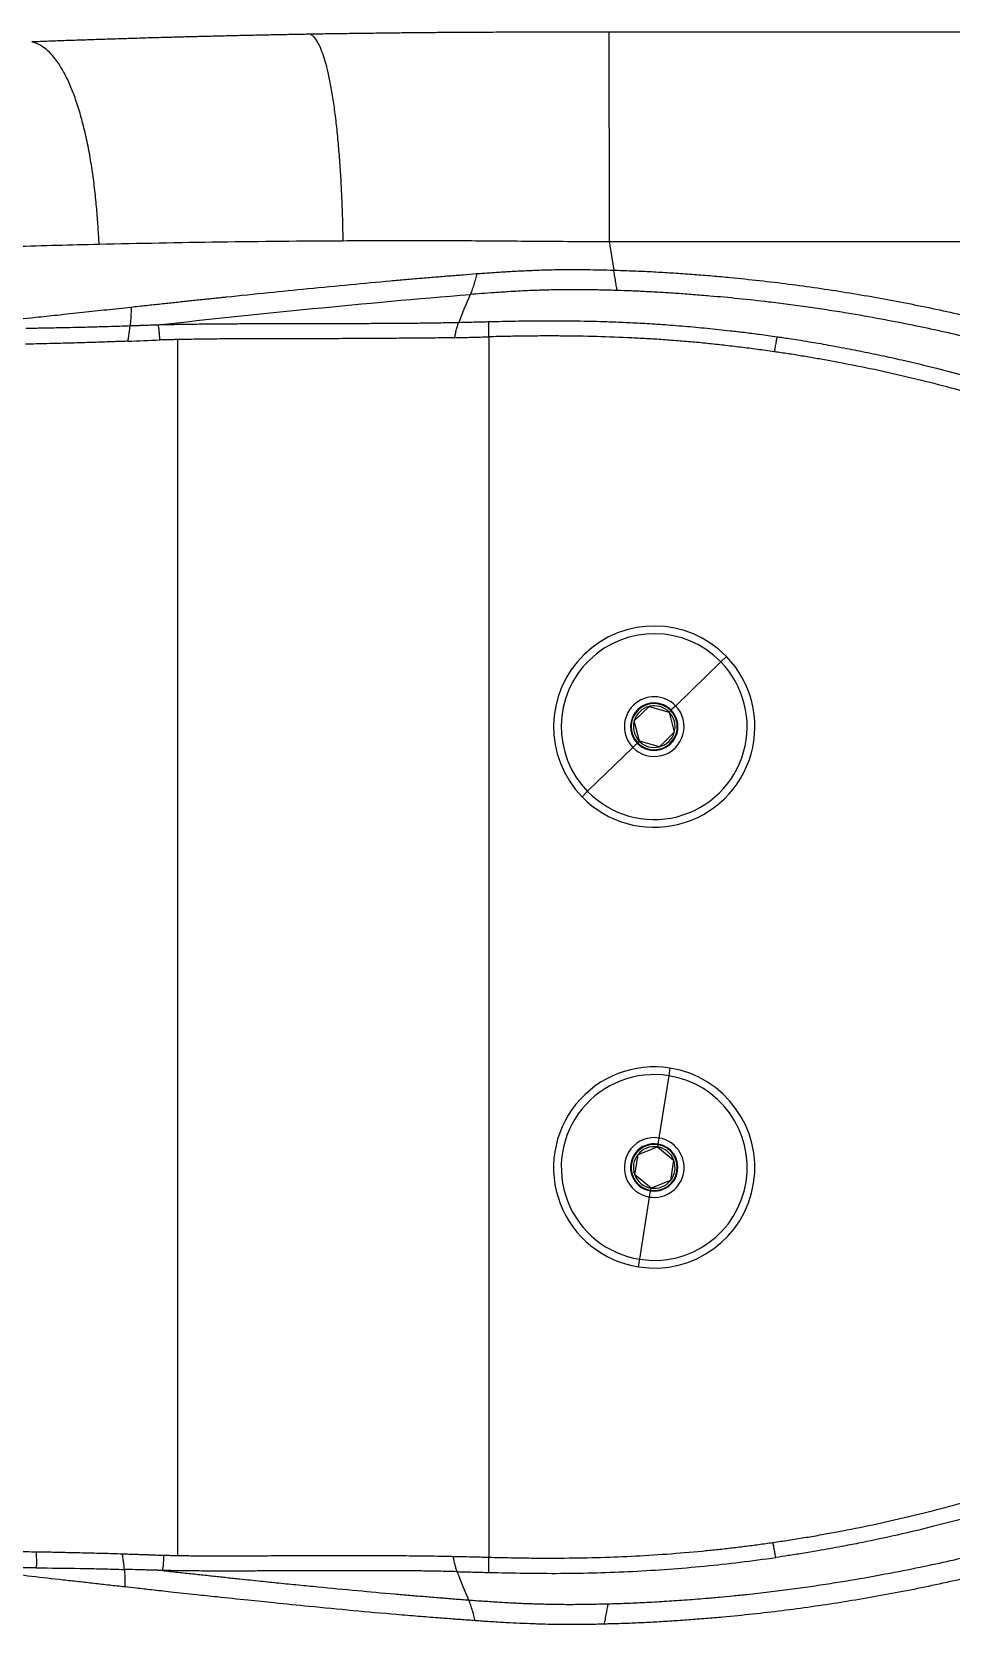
# Model space of a CAD drawing. Extents: x -54 to 18, y -18 to 89.
# Drawn here: x -15.17 to -6.84, y 27.96 to 42.4 of the extents above; entities that cross this region are included whole.
import ezdxf

# ---------------------------------------------------------------- set-up
doc = ezdxf.new("R2010")
doc.units = 0
doc.header["$MEASUREMENT"] = 0
doc.layers.add('GEOMETRY', color=2, linetype='Continuous', lineweight=25)

# ---------------------------------------------------------------- blocks, each defined once
blk = doc.blocks.new('2026 MINI-ASPIRE')
at = {"layer": 'GEOMETRY'}
for p, q in [((7.936, -8.348), (23.966, -8.348)), ((7.937, -10.25), (23.966, -10.25)), ((7.937, -10.25), (7.98, -10.51)), ((6.847, -11.115), (6.847, -22.188)), ((8.952, -14.064), (8.542, -14.462)), ((9.002, -14.015), (8.952, -14.064)), ((8.166, -14.6), (8.301, -14.469)), ((8.301, -14.469), (8.483, -14.52)), ((8.497, -14.506), (8.483, -14.52)), ((8.483, -14.52), (8.529, -14.703)), ((8.502, -14.501), (8.497, -14.506)), ((8.542, -14.462), (8.502, -14.501)), ((8.212, -14.783), (8.166, -14.6)), ((8.529, -14.703), (8.394, -14.834)), ((7.743, -15.239), (8.153, -14.841)), ((8.153, -14.841), (8.193, -14.802)), ((8.193, -14.802), (8.197, -14.797)), ((8.197, -14.797), (8.212, -14.783)), ((8.394, -14.834), (8.212, -14.783)), ((7.693, -15.288), (7.743, -15.239)), ((8.49, -17.749), (8.479, -17.819)), ((8.479, -17.819), (8.39, -18.384)), ((8.201, -18.533), (8.377, -18.465)), ((8.38, -18.445), (8.377, -18.465)), ((8.377, -18.465), (8.523, -18.584)), ((8.381, -18.439), (8.38, -18.445)), ((8.39, -18.384), (8.381, -18.439)), ((8.171, -18.719), (8.201, -18.533)), ((8.523, -18.584), (8.494, -18.77)), ((8.318, -18.838), (8.171, -18.719)), ((8.494, -18.77), (8.318, -18.838)), ((8.216, -19.484), (8.305, -18.92)), ((8.305, -18.92), (8.314, -18.864)), ((8.314, -18.864), (8.315, -18.858)), ((8.315, -18.858), (8.318, -18.838)), ((8.205, -19.554), (8.216, -19.484))]:
    blk.add_line(p, q, dxfattribs=at)
for centre, radius, start, end in [((8.347, -14.652), 0.913, 44.202, 224.202), ((8.347, -14.652), 0.843, 44.202, 224.202), ((8.347, -14.652), 0.913, 224.202, 44.202), ((8.347, -14.652), 0.843, 224.202, 44.202), ((8.347, -14.652), 0.271, 44.202, 224.202), ((8.347, -14.652), 0.215, 44.202, 224.202), ((8.347, -14.652), 0.209, 44.202, 224.202), ((8.347, -14.652), 0.271, 224.202, 44.202), ((8.347, -14.652), 0.189, 104.202, 164.202), ((8.347, -14.652), 0.215, 224.202, 44.202), ((8.347, -14.652), 0.209, 224.202, 44.202), ((8.347, -14.652), 0.189, 44.202, 104.202), ((8.347, -14.652), 0.189, 344.202, 44.202), ((8.347, -14.652), 0.189, 164.202, 224.202), ((8.347, -14.652), 0.189, 284.202, 344.202), ((8.347, -14.652), 0.189, 224.202, 284.202), ((8.347, -18.652), 0.913, 81.0102, 261.0102), ((8.347, -18.652), 0.913, 261.0102, 81.0102), ((8.347, -18.652), 0.843, 81.0102, 261.0102), ((8.347, -18.652), 0.843, 261.0102, 81.0102), ((8.347, -18.652), 0.271, 81.0102, 261.0102), ((8.347, -18.652), 0.215, 81.0102, 261.0102), ((8.347, -18.652), 0.209, 81.0102, 261.0102), ((8.347, -18.652), 0.189, 81.0102, 141.0102), ((8.347, -18.652), 0.271, 261.0102, 81.0102), ((8.347, -18.652), 0.215, 261.0102, 81.0102), ((8.347, -18.652), 0.209, 261.0102, 81.0102), ((8.347, -18.652), 0.189, 21.0102, 81.0102), ((8.347, -18.652), 0.209, 351.0102, 81.0102), ((8.347, -18.652), 0.189, 141.0102, 201.0102), ((8.347, -18.652), 0.189, 321.0102, 21.0102), ((8.347, -18.652), 0.189, 201.0102, 261.0102), ((8.347, -18.652), 0.209, 261.0102, 351.0102), ((8.347, -18.652), 0.189, 261.0102, 321.0102)]:
    blk.add_arc(centre, radius, start, end, dxfattribs=at)
for points, knots in [([(2.702, -8.437), (2.728, -8.436), (2.78, -8.434), (2.857, -8.431), (2.935, -8.428), (3.013, -8.425), (3.091, -8.423), (3.169, -8.42), (3.247, -8.417), (3.325, -8.415), (3.403, -8.412), (3.481, -8.41), (3.56, -8.407), (3.638, -8.405), (3.717, -8.402), (3.796, -8.4), (3.874, -8.398), (3.974, -8.395), (4.094, -8.392), (4.236, -8.388), (4.377, -8.385), (4.519, -8.381), (4.66, -8.378), (4.802, -8.375), (4.944, -8.372), (5.085, -8.37), (5.18, -8.368), (5.227, -8.367)], [0, 0, 0, 0, 0.0313, 0.06259, 0.09387, 0.125142, 0.156405, 0.187661, 0.218911, 0.250155, 0.281395, 0.31263, 0.343862, 0.375092, 0.406319, 0.437546, 0.468773, 0.500001, 0.555828, 0.611576, 0.667251, 0.722856, 0.778396, 0.833876, 0.8893, 0.944673, 1, 1, 1, 1]), ([(5.227, -8.367), (5.254, -8.367), (5.306, -8.366), (5.385, -8.364), (5.464, -8.363), (5.544, -8.362), (5.623, -8.361), (5.702, -8.36), (5.781, -8.359), (5.861, -8.358), (5.94, -8.357), (6.02, -8.356), (6.099, -8.355), (6.179, -8.354), (6.259, -8.354), (6.339, -8.353), (6.419, -8.352), (6.499, -8.352), (6.625, -8.351), (6.8, -8.35), (7.026, -8.349), (7.265, -8.348), (7.569, -8.348), (7.795, -8.348), (7.936, -8.348)], [0, 0, 0, 0, 0.029347, 0.058699, 0.088055, 0.117417, 0.146786, 0.176162, 0.205547, 0.23494, 0.264343, 0.293756, 0.323181, 0.352617, 0.382067, 0.41153, 0.441007, 0.470499, 0.500007, 0.580708, 0.664035, 0.750002, 0.844337, 1, 1, 1, 1]), ([(5.227, -8.367), (5.234, -8.373), (5.242, -8.378), (5.258, -8.393), (5.266, -8.402), (5.283, -8.425), (5.291, -8.439), (5.309, -8.472), (5.318, -8.491), (5.336, -8.537), (5.345, -8.563), (5.363, -8.622), (5.372, -8.655), (5.389, -8.727), (5.397, -8.766), (5.414, -8.851), (5.422, -8.896), (5.437, -8.991), (5.444, -9.041), (5.457, -9.146), (5.464, -9.2), (5.475, -9.311), (5.48, -9.368), (5.49, -9.483), (5.494, -9.541), (5.502, -9.657), (5.505, -9.715), (5.511, -9.829), (5.513, -9.885), (5.517, -9.994), (5.519, -10.047), (5.521, -10.149), (5.522, -10.197), (5.524, -10.243)], [0, 0, 0, 0, 0.0625, 0.0625, 0.125, 0.125, 0.1875, 0.1875, 0.25, 0.25, 0.3125, 0.3125, 0.375, 0.375, 0.4375, 0.4375, 0.5, 0.5, 0.5625, 0.5625, 0.625, 0.625, 0.6875, 0.6875, 0.75, 0.75, 0.8125, 0.8125, 0.875, 0.875, 0.9375, 0.9375, 1, 1, 1, 1]), ([(7.936, -8.348), (7.936, -8.354), (7.936, -8.36), (7.936, -8.375), (7.936, -8.384), (7.936, -8.407), (7.936, -8.421), (7.936, -8.455), (7.936, -8.475), (7.936, -8.521), (7.936, -8.548), (7.936, -8.608), (7.936, -8.641), (7.936, -8.715), (7.936, -8.755), (7.936, -8.841), (7.936, -8.887), (7.936, -8.984), (7.936, -9.035), (7.936, -9.141), (7.937, -9.196), (7.937, -9.308), (7.937, -9.366), (7.937, -9.482), (7.937, -9.541), (7.937, -9.658), (7.937, -9.717), (7.937, -9.832), (7.937, -9.889), (7.937, -9.999), (7.937, -10.053), (7.937, -10.155), (7.937, -10.204), (7.937, -10.25)], [0, 0, 0, 0, 0.0625, 0.0625, 0.125, 0.125, 0.1875, 0.1875, 0.25, 0.25, 0.3125, 0.3125, 0.375, 0.375, 0.4375, 0.4375, 0.5, 0.5, 0.5625, 0.5625, 0.625, 0.625, 0.6875, 0.6875, 0.75, 0.75, 0.8125, 0.8125, 0.875, 0.875, 0.9375, 0.9375, 1, 1, 1, 1]), ([(3.313, -10.274), (3.31, -10.229), (3.307, -10.181), (3.301, -10.081), (3.297, -10.028), (3.288, -9.921), (3.283, -9.865), (3.27, -9.753), (3.263, -9.696), (3.247, -9.582), (3.238, -9.525), (3.218, -9.412), (3.206, -9.356), (3.182, -9.248), (3.169, -9.195), (3.141, -9.092), (3.127, -9.043), (3.096, -8.95), (3.08, -8.906), (3.046, -8.824), (3.029, -8.785), (2.993, -8.715), (2.975, -8.683), (2.939, -8.626), (2.921, -8.601), (2.885, -8.556), (2.866, -8.537), (2.831, -8.505), (2.813, -8.492), (2.779, -8.47), (2.763, -8.462), (2.732, -8.448), (2.716, -8.442), (2.702, -8.437)], [0, 0, 0, 0, 0.0625, 0.0625, 0.125, 0.125, 0.1875, 0.1875, 0.25, 0.25, 0.3125, 0.3125, 0.375, 0.375, 0.4375, 0.4375, 0.5, 0.5, 0.5625, 0.5625, 0.625, 0.625, 0.6875, 0.6875, 0.75, 0.75, 0.8125, 0.8125, 0.875, 0.875, 0.9375, 0.9375, 1, 1, 1, 1]), ([(3.313, -10.274), (3.673, -10.266), (4.039, -10.259), (4.776, -10.248), (5.149, -10.245), (5.524, -10.243)], [0, 0, 0, 0, 0.5, 0.5, 1, 1, 1, 1]), ([(5.524, -10.243), (5.723, -10.242), (5.923, -10.241), (6.324, -10.242), (6.525, -10.242), (6.928, -10.244), (7.129, -10.246), (7.432, -10.248), (7.533, -10.249), (7.735, -10.25), (7.835, -10.25), (7.936, -10.25)], [0, 0, 0, 0, 0.25, 0.25, 0.5, 0.5, 0.75, 0.75, 0.875, 0.875, 1, 1, 1, 1]), ([(0.373, -10.384), (0.49, -10.377), (0.607, -10.371), (0.843, -10.359), (0.961, -10.353), (1.199, -10.343), (1.319, -10.338), (1.561, -10.328), (1.683, -10.323), (2.051, -10.31), (2.299, -10.302), (2.802, -10.287), (3.056, -10.28), (3.313, -10.274)], [0, 0, 0, 0, 0.125, 0.125, 0.25, 0.25, 0.375, 0.375, 0.5, 0.5, 0.75, 0.75, 1, 1, 1, 1]), ([(3.602, -10.845), (3.626, -10.842), (3.672, -10.837), (3.74, -10.83), (3.807, -10.823), (3.872, -10.816), (3.935, -10.809), (3.997, -10.803), (4.056, -10.796), (4.114, -10.79), (4.17, -10.784), (4.224, -10.778), (4.276, -10.773), (4.326, -10.768), (4.374, -10.763), (4.421, -10.758), (4.578, -10.741), (4.839, -10.714), (5.215, -10.677), (5.584, -10.641), (5.88, -10.614), (6.093, -10.595), (6.227, -10.583), (6.359, -10.572), (6.487, -10.562), (6.613, -10.552), (6.695, -10.546), (6.736, -10.542)], [0, 0, 0, 0, 0.023022, 0.04545, 0.067279, 0.088501, 0.109111, 0.129103, 0.148474, 0.167219, 0.185337, 0.202824, 0.219679, 0.235901, 0.251488, 0.266439, 0.280756, 0.404003, 0.517658, 0.640373, 0.755219, 0.798572, 0.840923, 0.882255, 0.922553, 0.961804, 1, 1, 1, 1]), ([(6.736, -10.542), (6.735, -10.549), (6.733, -10.556), (6.729, -10.572), (6.727, -10.581), (6.721, -10.607), (6.715, -10.627), (6.704, -10.664), (6.698, -10.681), (6.69, -10.703), (6.687, -10.71), (6.682, -10.722), (6.68, -10.727), (6.678, -10.731)], [0, 0, 0, 0, 0.125, 0.125, 0.25, 0.25, 0.5, 0.5, 0.75, 0.75, 0.875, 0.875, 1, 1, 1, 1]), ([(6.736, -10.542), (6.757, -10.541), (6.798, -10.538), (6.858, -10.534), (6.916, -10.53), (6.971, -10.526), (7.054, -10.521), (7.165, -10.515), (7.311, -10.509), (7.462, -10.505), (7.606, -10.504), (7.738, -10.505), (7.858, -10.507), (7.939, -10.509), (7.98, -10.51)], [0, 0, 0, 0, 0.050785, 0.099343, 0.145717, 0.189951, 0.232089, 0.346278, 0.45794, 0.583896, 0.710684, 0.805117, 0.901763, 1, 1, 1, 1]), ([(7.98, -10.51), (8.007, -10.511), (8.06, -10.513), (8.141, -10.516), (8.221, -10.519), (8.302, -10.523), (8.383, -10.527), (8.464, -10.532), (8.546, -10.537), (8.627, -10.543), (8.709, -10.549), (8.791, -10.555), (8.873, -10.562), (8.955, -10.569), (9.187, -10.591), (9.565, -10.633), (10.089, -10.709), (10.61, -10.802), (11.042, -10.893), (11.386, -10.975), (11.612, -11.032), (11.811, -11.085), (11.981, -11.131), (12.096, -11.164), (12.155, -11.18)], [0, 0, 0, 0, 0.018932, 0.037911, 0.056938, 0.076014, 0.095139, 0.114314, 0.133538, 0.152814, 0.17214, 0.191518, 0.210948, 0.23043, 0.249966, 0.375339, 0.499989, 0.624509, 0.749985, 0.811767, 0.874988, 0.915212, 0.956882, 1, 1, 1, 1]), ([(8.01, -10.695), (8.01, -10.691), (8.009, -10.686), (8.007, -10.674), (8.006, -10.668), (8.002, -10.647), (8, -10.63), (7.994, -10.593), (7.991, -10.574), (7.986, -10.548), (7.985, -10.539), (7.982, -10.524), (7.981, -10.516), (7.98, -10.51)], [0, 0, 0, 0, 0.125, 0.125, 0.25, 0.25, 0.5, 0.5, 0.75, 0.75, 0.875, 0.875, 1, 1, 1, 1]), ([(8.01, -10.695), (7.99, -10.694), (7.947, -10.693), (7.883, -10.691), (7.817, -10.69), (7.75, -10.689), (7.676, -10.688), (7.604, -10.688), (7.502, -10.689), (7.397, -10.69), (7.286, -10.694), (7.199, -10.697), (7.112, -10.702), (7.011, -10.707), (6.9, -10.715), (6.785, -10.723), (6.712, -10.729), (6.678, -10.731)], [0, 0, 0, 0, 0.046698, 0.094808, 0.144262, 0.194985, 0.246896, 0.310327, 0.357149, 0.476479, 0.544598, 0.608451, 0.671725, 0.740545, 0.835862, 0.922173, 1, 1, 1, 1]), ([(3.848, -11.006), (4.308, -10.956), (4.776, -10.906), (5.72, -10.813), (6.198, -10.769), (6.678, -10.731)], [0, 0, 0, 0, 0.5, 0.5, 1, 1, 1, 1]), ([(12.091, -11.357), (12.057, -11.348), (11.989, -11.328), (11.885, -11.299), (11.779, -11.27), (11.633, -11.231), (11.444, -11.182), (11.118, -11.102), (10.771, -11.025), (10.398, -10.953), (10.138, -10.907), (9.917, -10.872), (9.77, -10.85), (9.652, -10.834), (9.532, -10.818), (9.352, -10.795), (9.116, -10.769), (8.888, -10.748), (8.703, -10.733), (8.556, -10.722), (8.413, -10.713), (8.275, -10.706), (8.141, -10.699), (8.053, -10.696), (8.01, -10.695)], [0, 0, 0, 0, 0.02544, 0.051518, 0.078122, 0.105137, 0.160399, 0.219863, 0.347542, 0.418207, 0.49458, 0.53874, 0.579996, 0.602287, 0.624608, 0.667708, 0.733793, 0.796421, 0.833038, 0.868637, 0.90317, 0.936596, 0.968881, 1, 1, 1, 1]), ([(1.691, -11.048), (1.709, -11.046), (1.744, -11.042), (1.799, -11.037), (1.854, -11.031), (1.974, -11.018), (2.166, -10.998), (2.441, -10.969), (2.699, -10.942), (2.944, -10.916), (3.122, -10.897), (3.273, -10.88), (3.382, -10.869), (3.491, -10.857), (3.565, -10.849), (3.602, -10.845)], [0, 0, 0, 0, 0.0284526, 0.0577018, 0.0877564, 0.1186248, 0.2500422, 0.3953503, 0.554777, 0.655556, 0.7761355, 0.831587, 0.8872407, 0.9432942, 1, 1, 1, 1]), ([(3.602, -10.845), (3.602, -10.856), (3.602, -10.869), (3.602, -10.898), (3.601, -10.914), (3.6, -10.945), (3.599, -10.961), (3.596, -10.99), (3.595, -11.003), (3.594, -11.014)], [0, 0, 0, 0, 0.25, 0.25, 0.5, 0.5, 0.75, 0.75, 1, 1, 1, 1]), ([(6.574, -10.984), (6.601, -10.983), (6.652, -10.982), (6.725, -10.98), (6.789, -10.979), (6.829, -10.978), (6.848, -10.977)], [0, 0, 0, 0, 0.295672, 0.563354, 0.799199, 1, 1, 1, 1]), ([(6.848, -10.977), (6.888, -10.976), (6.968, -10.974), (7.088, -10.972), (7.207, -10.97), (7.377, -10.969), (7.607, -10.969), (7.854, -10.975), (8.067, -10.983), (8.241, -10.991), (8.427, -11.003), (8.623, -11.018), (8.828, -11.037), (9.008, -11.056), (9.167, -11.075), (9.308, -11.093), (9.407, -11.107), (9.46, -11.114)], [0, 0, 0, 0, 0.046178, 0.092112, 0.13749, 0.182029, 0.2871, 0.400651, 0.464836, 0.531311, 0.600517, 0.678339, 0.756297, 0.836827, 0.885133, 0.939556, 1, 1, 1, 1]), ([(6.848, -11.115), (6.848, -11.106), (6.848, -11.094), (6.848, -11.067), (6.848, -11.053), (6.848, -11.026), (6.848, -11.013), (6.848, -10.992), (6.848, -10.984), (6.848, -10.977)], [0, 0, 0, 0, 0.25, 0.25, 0.5, 0.5, 0.75, 0.75, 1, 1, 1, 1]), ([(2.649, -11.037), (2.668, -11.036), (2.706, -11.036), (2.766, -11.035), (2.833, -11.034), (2.928, -11.032), (3.041, -11.03), (3.176, -11.027), (3.301, -11.023), (3.417, -11.02), (3.512, -11.017), (3.569, -11.015), (3.594, -11.014)], [0, 0, 0, 0, 0.058539, 0.12347, 0.194765, 0.272398, 0.425839, 0.556544, 0.700157, 0.821862, 0.921787, 1, 1, 1, 1]), ([(3.575, -11.155), (3.576, -11.146), (3.578, -11.134), (3.582, -11.108), (3.585, -11.093), (3.588, -11.065), (3.59, -11.052), (3.592, -11.036), (3.592, -11.031), (3.593, -11.021), (3.594, -11.017), (3.594, -11.014)], [0, 0, 0, 0, 0.25, 0.25, 0.5, 0.5, 0.75, 0.75, 0.875, 0.875, 1, 1, 1, 1]), ([(3.594, -11.014), (3.61, -11.013), (3.64, -11.012), (3.685, -11.011), (3.736, -11.009), (3.79, -11.007), (3.83, -11.006), (3.848, -11.006)], [0, 0, 0, 0, 0.182977, 0.359353, 0.529158, 0.788826, 1, 1, 1, 1]), ([(3.848, -11.006), (3.863, -11.005), (3.894, -11.004), (3.943, -11.003), (3.995, -11.002), (4.052, -11.001), (4.139, -11), (4.256, -10.998), (4.401, -10.997), (4.554, -10.996), (4.731, -10.995), (4.897, -10.995), (5.046, -10.994), (5.193, -10.994), (5.354, -10.994), (5.503, -10.994), (5.639, -10.993), (5.783, -10.993), (5.96, -10.992), (6.126, -10.991), (6.282, -10.989), (6.428, -10.987), (6.527, -10.985), (6.574, -10.984)], [0, 0, 0, 0, 0.016603, 0.034688, 0.054261, 0.075326, 0.097891, 0.151026, 0.205311, 0.25911, 0.319869, 0.400585, 0.442473, 0.482919, 0.562101, 0.619699, 0.646032, 0.711383, 0.777004, 0.840364, 0.892485, 0.948221, 1, 1, 1, 1]), ([(3.862, -11.144), (3.862, -11.135), (3.862, -11.123), (3.861, -11.097), (3.86, -11.083), (3.857, -11.056), (3.855, -11.043), (3.852, -11.021), (3.85, -11.012), (3.848, -11.006)], [0, 0, 0, 0, 0.25, 0.25, 0.5, 0.5, 0.75, 0.75, 1, 1, 1, 1]), ([(6.538, -11.123), (6.513, -11.123), (6.461, -11.124), (6.382, -11.126), (6.3, -11.127), (6.214, -11.128), (6.125, -11.128), (6.032, -11.129), (5.9, -11.13), (5.728, -11.131), (5.516, -11.132), (5.267, -11.133), (4.959, -11.133), (4.694, -11.134), (4.501, -11.134), (4.403, -11.135), (4.301, -11.136), (4.201, -11.137), (4.11, -11.139), (4.053, -11.14), (4.026, -11.14)], [0, 0, 0, 0, 0.02996, 0.061227, 0.093823, 0.127771, 0.16309, 0.1998, 0.237919, 0.320105, 0.40437, 0.49064, 0.616053, 0.771454, 0.808229, 0.847285, 0.889506, 0.930728, 0.967834, 1, 1, 1, 1]), ([(6.538, -11.123), (6.539, -11.113), (6.542, -11.101), (6.547, -11.075), (6.55, -11.061), (6.557, -11.033), (6.561, -11.02), (6.568, -10.999), (6.571, -10.991), (6.574, -10.984)], [0, 0, 0, 0, 0.25, 0.25, 0.5, 0.5, 0.75, 0.75, 1, 1, 1, 1]), ([(6.538, -11.123), (6.589, -11.122), (6.641, -11.12), (6.744, -11.118), (6.796, -11.116), (6.848, -11.115)], [0, 0, 0, 0, 0.5, 0.5, 1, 1, 1, 1]), ([(9.436, -11.251), (9.41, -11.247), (9.36, -11.24), (9.283, -11.229), (9.207, -11.219), (9.131, -11.21), (9.055, -11.201), (8.979, -11.192), (8.903, -11.184), (8.827, -11.176), (8.751, -11.168), (8.675, -11.161), (8.599, -11.155), (8.523, -11.149), (8.447, -11.143), (8.372, -11.138), (8.296, -11.133), (8.22, -11.129), (8.064, -11.121), (7.822, -11.112), (7.557, -11.108), (7.345, -11.107), (7.187, -11.109), (7.02, -11.111), (6.906, -11.114), (6.848, -11.115)], [0, 0, 0, 0, 0.029706, 0.05937, 0.088995, 0.118579, 0.148125, 0.177634, 0.207106, 0.236542, 0.265943, 0.29531, 0.324644, 0.353945, 0.383216, 0.412456, 0.441667, 0.47085, 0.500005, 0.622995, 0.749994, 0.807237, 0.867984, 0.932237, 1, 1, 1, 1]), ([(9.46, -11.114), (9.459, -11.121), (9.457, -11.129), (9.453, -11.15), (9.451, -11.163), (9.446, -11.19), (9.444, -11.204), (9.439, -11.23), (9.437, -11.241), (9.436, -11.251)], [0, 0, 0, 0, 0.25, 0.25, 0.5, 0.5, 0.75, 0.75, 1, 1, 1, 1]), ([(9.46, -11.114), (9.476, -11.117), (9.513, -11.122), (9.577, -11.132), (9.659, -11.144), (9.746, -11.158), (9.868, -11.179), (9.988, -11.201), (10.114, -11.224), (10.243, -11.25), (10.403, -11.283), (10.635, -11.334), (10.893, -11.396), (11.18, -11.472), (11.414, -11.54), (11.616, -11.601), (11.788, -11.654), (11.906, -11.692), (11.966, -11.711)], [0, 0, 0, 0, 0.018851, 0.044022, 0.075471, 0.115006, 0.146899, 0.218897, 0.257196, 0.295196, 0.372564, 0.446216, 0.571745, 0.68093, 0.791087, 0.855799, 0.926163, 1, 1, 1, 1]), ([(3.575, -11.155), (3.555, -11.156), (3.515, -11.157), (3.45, -11.16), (3.38, -11.162), (3.303, -11.165), (3.221, -11.167), (3.131, -11.17), (3.036, -11.173), (2.937, -11.175), (2.84, -11.178), (2.742, -11.18), (2.677, -11.182), (2.645, -11.182)], [0, 0, 0, 0, 0.061702, 0.130117, 0.205231, 0.287019, 0.375449, 0.47048, 0.576461, 0.682443, 0.788386, 0.894252, 1, 1, 1, 1]), ([(4.026, -11.14), (4.009, -11.141), (3.977, -11.141), (3.933, -11.142), (3.895, -11.143), (3.873, -11.144), (3.862, -11.144)], [0, 0, 0, 0, 0.312373, 0.583215, 0.812443, 1, 1, 1, 1]), ([(4.026, -22.172), (4.026, -21.253), (4.026, -20.334), (4.026, -18.955), (4.026, -18.495), (4.026, -17.576), (4.026, -17.116), (4.026, -16.197), (4.026, -15.737), (4.026, -14.817), (4.026, -14.358), (4.026, -12.979), (4.026, -12.06), (4.026, -11.14)], [0, 0, 0, 0, 0.25, 0.25, 0.375, 0.375, 0.5, 0.5, 0.625, 0.625, 0.75, 0.75, 1, 1, 1, 1]), ([(11.923, -11.845), (11.891, -11.835), (11.827, -11.814), (11.732, -11.784), (11.641, -11.756), (11.554, -11.729), (11.47, -11.703), (11.39, -11.679), (11.234, -11.633), (11.003, -11.569), (10.693, -11.491), (10.382, -11.42), (10.13, -11.369), (9.94, -11.333), (9.814, -11.311), (9.687, -11.289), (9.562, -11.269), (9.478, -11.257), (9.436, -11.251)], [0, 0, 0, 0, 0.0401, 0.078737, 0.115912, 0.151626, 0.185878, 0.21867, 0.250003, 0.376072, 0.499992, 0.624295, 0.750005, 0.800465, 0.850691, 0.900686, 0.950454, 1, 1, 1, 1]), ([(9.424, -22.054), (9.448, -22.05), (9.495, -22.044), (9.566, -22.033), (9.636, -22.022), (9.707, -22.01), (9.777, -21.999), (9.847, -21.986), (9.916, -21.974), (9.986, -21.961), (10.136, -21.933), (10.368, -21.886), (10.679, -21.815), (10.988, -21.736), (11.244, -21.665), (11.45, -21.605), (11.601, -21.559), (11.755, -21.511), (11.856, -21.478), (11.908, -21.461)], [0, 0, 0, 0, 0.028051, 0.056032, 0.083945, 0.111788, 0.139565, 0.167274, 0.194917, 0.222495, 0.250008, 0.375032, 0.500002, 0.623456, 0.749992, 0.811504, 0.874996, 0.935644, 1, 1, 1, 1]), ([(11.952, -21.595), (11.918, -21.606), (11.849, -21.628), (11.747, -21.661), (11.645, -21.693), (11.543, -21.724), (11.382, -21.772), (11.159, -21.836), (10.846, -21.918), (10.526, -21.994), (10.25, -22.052), (10.026, -22.095), (9.856, -22.126), (9.694, -22.153), (9.566, -22.173), (9.487, -22.185), (9.45, -22.19)], [0, 0, 0, 0, 0.041551, 0.083345, 0.125093, 0.166512, 0.207337, 0.321059, 0.437028, 0.584239, 0.704092, 0.765015, 0.850018, 0.906229, 0.956276, 1, 1, 1, 1]), ([(7.93, -22.61), (7.956, -22.609), (8.01, -22.608), (8.092, -22.605), (8.175, -22.602), (8.261, -22.598), (8.349, -22.593), (8.438, -22.588), (8.529, -22.582), (8.622, -22.576), (8.717, -22.569), (8.822, -22.56), (8.937, -22.55), (9.062, -22.538), (9.212, -22.523), (9.385, -22.503), (9.577, -22.479), (9.764, -22.453), (9.944, -22.426), (10.185, -22.387), (10.469, -22.336), (10.786, -22.273), (11.055, -22.214), (11.292, -22.158), (11.506, -22.104), (11.705, -22.052), (11.893, -22.001), (12.015, -21.966), (12.076, -21.949)], [0, 0, 0, 0, 0.018947, 0.03837, 0.058262, 0.07862, 0.099436, 0.120702, 0.142409, 0.164547, 0.187104, 0.210066, 0.240057, 0.268808, 0.2998, 0.34734, 0.393307, 0.437438, 0.481518, 0.523146, 0.611832, 0.687108, 0.752914, 0.808437, 0.860661, 0.909999, 0.954797, 1, 1, 1, 1]), ([(6.847, -22.188), (6.881, -22.189), (6.947, -22.19), (7.045, -22.192), (7.14, -22.194), (7.232, -22.195), (7.322, -22.196), (7.408, -22.196), (7.575, -22.195), (7.818, -22.192), (8.141, -22.18), (8.461, -22.16), (8.719, -22.138), (8.911, -22.119), (9.039, -22.104), (9.167, -22.089), (9.295, -22.072), (9.381, -22.06), (9.424, -22.054)], [0, 0, 0, 0, 0.03891, 0.076753, 0.113532, 0.149245, 0.183895, 0.217481, 0.250005, 0.376881, 0.499996, 0.625125, 0.749991, 0.79959, 0.849387, 0.899384, 0.949587, 1, 1, 1, 1]), ([(9.45, -22.19), (9.448, -22.184), (9.447, -22.175), (9.443, -22.154), (9.44, -22.142), (9.435, -22.115), (9.433, -22.101), (9.428, -22.075), (9.426, -22.063), (9.424, -22.054)], [0, 0, 0, 0, 0.25, 0.25, 0.5, 0.5, 0.75, 0.75, 1, 1, 1, 1]), ([(1.924, -22.128), (1.94, -22.128), (1.977, -22.129), (2.041, -22.129), (2.121, -22.13), (2.217, -22.131), (2.327, -22.133), (2.442, -22.134), (2.552, -22.136), (2.651, -22.137), (2.712, -22.138), (2.741, -22.138)], [0, 0, 0, 0, 0.060245, 0.139554, 0.238153, 0.356307, 0.494309, 0.643579, 0.777805, 0.896691, 1, 1, 1, 1]), ([(2.741, -22.138), (2.759, -22.139), (2.795, -22.139), (2.851, -22.14), (2.906, -22.141), (2.963, -22.142), (3.02, -22.144), (3.078, -22.145), (3.152, -22.147), (3.24, -22.149), (3.341, -22.151), (3.435, -22.154), (3.495, -22.156), (3.524, -22.157)], [0, 0, 0, 0, 0.070498, 0.141679, 0.213539, 0.286077, 0.359289, 0.433172, 0.507722, 0.643548, 0.770929, 0.889772, 1, 1, 1, 1]), ([(2.741, -22.138), (2.741, -22.147), (2.742, -22.159), (2.743, -22.184), (2.743, -22.199), (2.744, -22.227), (2.744, -22.241), (2.743, -22.265), (2.743, -22.276), (2.743, -22.284)], [0, 0, 0, 0, 0.25, 0.25, 0.5, 0.5, 0.75, 0.75, 1, 1, 1, 1]), ([(3.524, -22.157), (3.544, -22.157), (3.583, -22.159), (3.638, -22.161), (3.689, -22.162), (3.734, -22.164), (3.775, -22.165), (3.81, -22.167), (3.84, -22.168), (3.865, -22.168), (3.884, -22.169), (3.896, -22.169), (3.901, -22.17)], [0, 0, 0, 0, 0.161336, 0.309127, 0.443327, 0.563901, 0.670821, 0.764065, 0.843616, 0.90946, 0.961591, 1, 1, 1, 1]), ([(3.542, -22.299), (3.541, -22.291), (3.54, -22.282), (3.538, -22.259), (3.537, -22.246), (3.533, -22.219), (3.531, -22.204), (3.527, -22.178), (3.526, -22.166), (3.524, -22.157)], [0, 0, 0, 0, 0.25, 0.25, 0.5, 0.5, 0.75, 0.75, 1, 1, 1, 1]), ([(3.888, -22.308), (3.889, -22.302), (3.891, -22.293), (3.894, -22.271), (3.896, -22.258), (3.898, -22.231), (3.899, -22.217), (3.9, -22.191), (3.9, -22.179), (3.901, -22.17)], [0, 0, 0, 0, 0.25, 0.25, 0.5, 0.5, 0.75, 0.75, 1, 1, 1, 1]), ([(3.901, -22.17), (3.921, -22.17), (3.963, -22.171), (4.005, -22.172), (4.026, -22.172)], [0, 0, 0, 0, 0.488509, 1, 1, 1, 1]), ([(4.026, -22.172), (4.045, -22.173), (4.083, -22.173), (4.141, -22.174), (4.201, -22.174), (4.263, -22.175), (4.327, -22.175), (4.432, -22.175), (4.584, -22.175), (4.791, -22.174), (5.054, -22.173), (5.38, -22.172), (5.697, -22.172), (5.931, -22.172), (6.073, -22.173), (6.203, -22.175), (6.336, -22.176), (6.448, -22.178), (6.503, -22.179), (6.522, -22.18)], [0, 0, 0, 0, 0.022666, 0.046145, 0.070432, 0.095526, 0.121422, 0.148116, 0.222059, 0.30552, 0.398269, 0.537567, 0.697019, 0.777552, 0.817902, 0.866766, 0.933437, 0.977662, 1, 1, 1, 1]), ([(6.522, -22.18), (6.555, -22.18), (6.62, -22.182), (6.709, -22.184), (6.785, -22.186), (6.828, -22.188), (6.847, -22.188)], [0, 0, 0, 0, 0.302508, 0.601875, 0.81862, 1, 1, 1, 1]), ([(6.522, -22.18), (6.524, -22.189), (6.526, -22.201), (6.531, -22.228), (6.534, -22.242), (6.542, -22.269), (6.545, -22.282), (6.552, -22.303), (6.555, -22.312), (6.558, -22.319)], [0, 0, 0, 0, 0.25, 0.25, 0.5, 0.5, 0.75, 0.75, 1, 1, 1, 1]), ([(6.847, -22.326), (6.847, -22.319), (6.847, -22.311), (6.847, -22.29), (6.847, -22.277), (6.847, -22.25), (6.847, -22.236), (6.847, -22.209), (6.847, -22.198), (6.847, -22.188)], [0, 0, 0, 0, 0.25, 0.25, 0.5, 0.5, 0.75, 0.75, 1, 1, 1, 1]), ([(6.847, -22.326), (7.065, -22.331), (7.282, -22.335), (7.717, -22.333), (7.934, -22.327), (8.369, -22.305), (8.586, -22.289), (9.019, -22.247), (9.234, -22.221), (9.45, -22.19)], [0, 0, 0, 0, 0.25, 0.25, 0.5, 0.5, 0.75, 0.75, 1, 1, 1, 1]), ([(12.14, -22.126), (12.109, -22.135), (12.048, -22.152), (11.957, -22.177), (11.867, -22.202), (11.778, -22.226), (11.69, -22.249), (11.602, -22.272), (11.516, -22.294), (11.43, -22.316), (11.346, -22.336), (11.262, -22.356), (11.179, -22.376), (10.949, -22.429), (10.57, -22.508), (10.04, -22.601), (9.507, -22.677), (9.098, -22.721), (8.815, -22.745), (8.661, -22.757), (8.506, -22.768), (8.353, -22.777), (8.2, -22.785), (8.048, -22.791), (7.946, -22.793), (7.896, -22.795)], [0, 0, 0, 0, 0.0221811, 0.0441162, 0.0658056, 0.0872497, 0.108449, 0.1294038, 0.1501146, 0.1705817, 0.1908056, 0.2107868, 0.2305257, 0.250023, 0.3754529, 0.5000264, 0.6246213, 0.7500533, 0.7862653, 0.8223035, 0.8581712, 0.8938714, 0.9294075, 0.9647826, 1, 1, 1, 1]), ([(3.546, -22.458), (3.523, -22.455), (3.476, -22.45), (3.406, -22.442), (3.336, -22.434), (3.266, -22.426), (3.196, -22.418), (3.126, -22.41), (3.056, -22.403), (2.914, -22.387), (2.707, -22.363), (2.444, -22.334), (2.209, -22.309), (2.048, -22.291), (1.955, -22.281), (1.93, -22.278), (1.917, -22.277)], [0, 0, 0, 0, 0.042012, 0.084125, 0.126328, 0.168611, 0.210962, 0.25337, 0.295823, 0.338311, 0.513097, 0.673983, 0.824855, 0.952292, 0.976157, 1, 1, 1, 1]), ([(2.743, -22.284), (2.725, -22.284), (2.689, -22.284), (2.635, -22.283), (2.582, -22.283), (2.53, -22.282), (2.479, -22.282), (2.429, -22.282), (2.38, -22.281), (2.333, -22.281), (2.262, -22.28), (2.176, -22.28), (2.077, -22.279), (1.993, -22.278), (1.94, -22.277), (1.917, -22.277)], [0, 0, 0, 0, 0.065222, 0.129407, 0.192552, 0.254656, 0.315716, 0.375726, 0.434683, 0.492581, 0.549415, 0.690465, 0.806582, 0.914499, 1, 1, 1, 1]), ([(2.743, -22.284), (2.874, -22.286), (3.007, -22.287), (3.206, -22.29), (3.273, -22.292), (3.407, -22.295), (3.474, -22.297), (3.542, -22.299)], [0, 0, 0, 0, 0.5, 0.5, 0.75, 0.75, 1, 1, 1, 1]), ([(3.542, -22.299), (3.543, -22.31), (3.543, -22.323), (3.545, -22.35), (3.546, -22.365), (3.546, -22.395), (3.547, -22.409), (3.547, -22.436), (3.546, -22.448), (3.546, -22.458)], [0, 0, 0, 0, 0.25, 0.25, 0.5, 0.5, 0.75, 0.75, 1, 1, 1, 1]), ([(3.888, -22.308), (3.877, -22.308), (3.854, -22.307), (3.816, -22.306), (3.774, -22.305), (3.714, -22.303), (3.636, -22.301), (3.574, -22.299), (3.542, -22.299)], [0, 0, 0, 0, 0.092963, 0.200844, 0.323654, 0.461409, 0.721242, 1, 1, 1, 1]), ([(3.888, -22.308), (3.911, -22.311), (3.958, -22.316), (4.026, -22.324), (4.094, -22.331), (4.16, -22.338), (4.225, -22.345), (4.289, -22.352), (4.351, -22.359), (4.412, -22.365), (4.471, -22.372), (4.529, -22.378), (4.632, -22.389), (4.769, -22.403), (4.947, -22.422), (5.12, -22.439), (5.357, -22.462), (5.647, -22.49), (5.926, -22.515), (6.13, -22.533), (6.268, -22.544), (6.402, -22.555), (6.534, -22.566), (6.621, -22.572), (6.664, -22.576)], [0, 0, 0, 0, 0.025862, 0.051209, 0.076039, 0.10035, 0.12414, 0.147407, 0.170148, 0.192363, 0.214049, 0.235203, 0.255825, 0.325869, 0.385118, 0.449084, 0.512765, 0.641212, 0.761159, 0.811023, 0.85985, 0.907628, 0.954348, 1, 1, 1, 1]), ([(6.558, -22.319), (6.53, -22.318), (6.474, -22.317), (6.389, -22.315), (6.3, -22.314), (6.186, -22.312), (6.039, -22.311), (5.857, -22.31), (5.67, -22.31), (5.469, -22.31), (5.277, -22.311), (5.121, -22.312), (5.014, -22.312), (4.94, -22.312), (4.866, -22.312), (4.758, -22.313), (4.656, -22.313), (4.565, -22.314), (4.489, -22.314), (4.375, -22.314), (4.248, -22.313), (4.134, -22.312), (4.049, -22.311), (3.966, -22.31), (3.913, -22.309), (3.888, -22.308)], [0, 0, 0, 0, 0.030921, 0.062838, 0.095741, 0.129622, 0.190647, 0.259607, 0.333035, 0.400481, 0.48407, 0.547922, 0.575896, 0.603746, 0.631778, 0.65875, 0.724868, 0.746459, 0.761287, 0.810908, 0.874851, 0.90549, 0.939993, 0.971489, 1, 1, 1, 1]), ([(6.558, -22.319), (6.606, -22.32), (6.654, -22.321), (6.751, -22.323), (6.799, -22.325), (6.847, -22.326)], [0, 0, 0, 0, 0.5, 0.5, 1, 1, 1, 1]), ([(6.722, -22.764), (6.7, -22.762), (6.657, -22.759), (6.591, -22.754), (6.524, -22.749), (6.456, -22.744), (6.35, -22.736), (6.201, -22.724), (5.944, -22.703), (5.614, -22.673), (5.244, -22.637), (4.926, -22.606), (4.648, -22.577), (4.412, -22.552), (4.179, -22.527), (3.981, -22.506), (3.8, -22.486), (3.662, -22.47), (3.581, -22.461), (3.546, -22.458)], [0, 0, 0, 0, 0.019794, 0.040063, 0.060813, 0.082046, 0.103766, 0.159122, 0.220108, 0.342693, 0.467528, 0.567203, 0.642851, 0.731561, 0.791313, 0.865928, 0.92165, 0.966333, 1, 1, 1, 1]), ([(6.664, -22.576), (6.687, -22.577), (6.733, -22.581), (6.803, -22.586), (6.872, -22.59), (6.941, -22.595), (7.009, -22.599), (7.077, -22.602), (7.143, -22.606), (7.208, -22.608), (7.299, -22.611), (7.427, -22.614), (7.56, -22.616), (7.674, -22.615), (7.757, -22.614), (7.843, -22.612), (7.901, -22.611), (7.93, -22.61)], [0, 0, 0, 0, 0.055169, 0.110317, 0.165266, 0.219846, 0.273894, 0.327258, 0.379794, 0.431367, 0.481851, 0.595032, 0.733534, 0.797658, 0.862655, 0.932092, 1, 1, 1, 1]), ([(6.722, -22.764), (6.72, -22.757), (6.719, -22.75), (6.715, -22.734), (6.713, -22.726), (6.707, -22.699), (6.701, -22.68), (6.69, -22.643), (6.684, -22.625), (6.676, -22.603), (6.673, -22.597), (6.668, -22.585), (6.666, -22.58), (6.664, -22.576)], [0, 0, 0, 0, 0.125, 0.125, 0.25, 0.25, 0.5, 0.5, 0.75, 0.75, 0.875, 0.875, 1, 1, 1, 1]), ([(7.895, -22.795), (7.896, -22.789), (7.898, -22.781), (7.901, -22.766), (7.902, -22.757), (7.907, -22.731), (7.911, -22.712), (7.917, -22.676), (7.921, -22.658), (7.925, -22.637), (7.926, -22.631), (7.928, -22.62), (7.929, -22.615), (7.93, -22.61)], [0, 0, 0, 0, 0.125, 0.125, 0.25, 0.25, 0.5, 0.5, 0.75, 0.75, 0.875, 0.875, 1, 1, 1, 1]), ([(7.895, -22.795), (7.869, -22.796), (7.788, -22.798), (7.675, -22.8), (7.554, -22.799), (7.455, -22.798), (7.375, -22.797), (7.307, -22.795), (7.231, -22.792), (7.128, -22.788), (7.021, -22.783), (6.93, -22.778), (6.858, -22.773), (6.789, -22.769), (6.744, -22.765), (6.722, -22.764)], [0, 0, 0, 0, 0.067199, 0.205536, 0.289436, 0.375612, 0.457703, 0.495227, 0.548913, 0.652419, 0.758312, 0.822047, 0.88536, 0.942391, 1, 1, 1, 1])]:
    blk.add_open_spline(points, degree=3, knots=knots, dxfattribs=at)
for points in [[(6.678, -10.731), (6.641, -10.815), (6.606, -10.899), (6.574, -10.984)], [(3.575, -11.155), (3.67, -11.152), (3.766, -11.148), (3.862, -11.144)], [(6.558, -22.319), (6.591, -22.405), (6.626, -22.491), (6.664, -22.576)]]:
    blk.add_open_spline(points, degree=3, dxfattribs=at)

msp = doc.modelspace()

# ---------------------------------------------------------------- block references
msp.add_blockref('2026 MINI-ASPIRE', (-17.876, 50.752))

doc.saveas('drawing.dxf')
